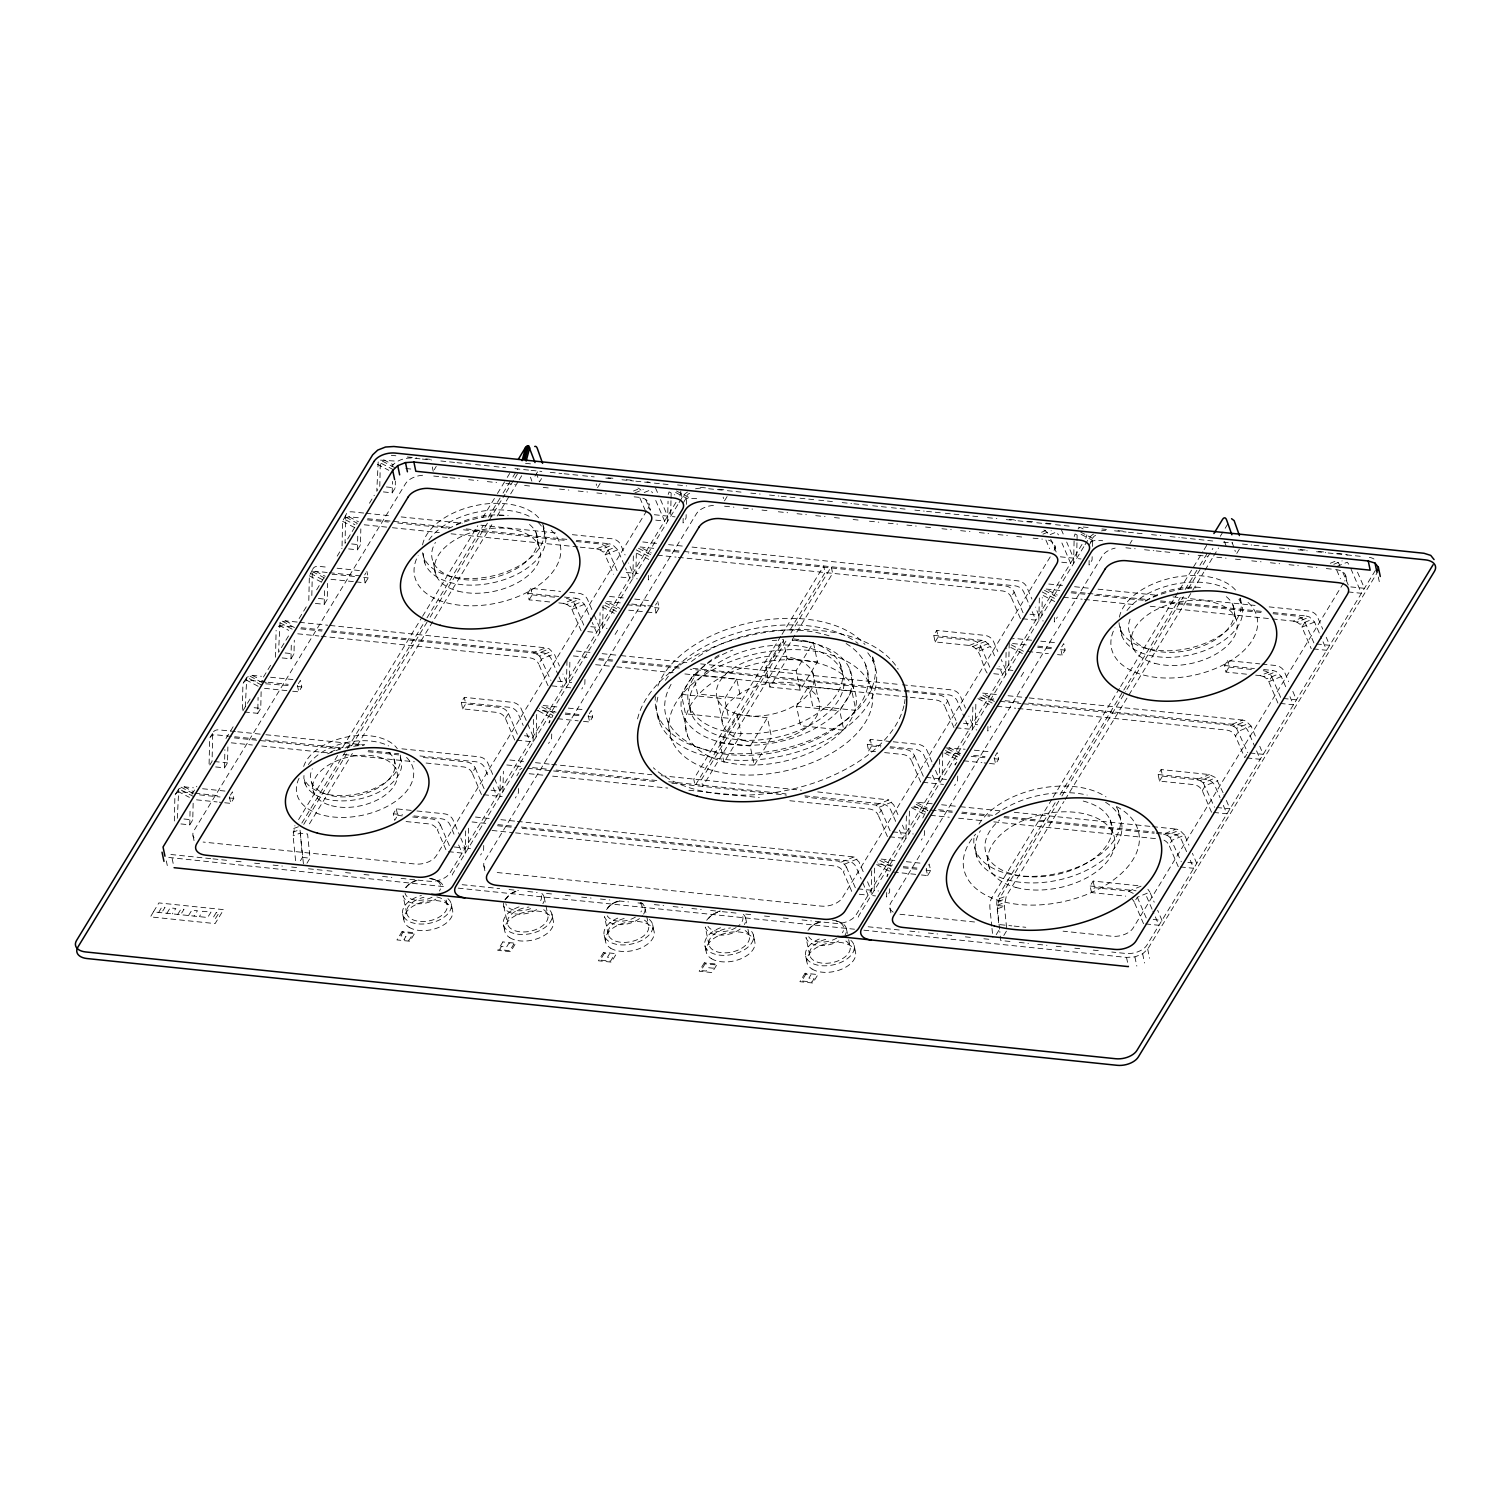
<?xml version="1.0" encoding="UTF-8"?>
<svg xmlns="http://www.w3.org/2000/svg" width="1511" height="1511" viewBox="0 0 1511 1511"><rect width="100%" height="100%" fill="white"/><g stroke="black" fill="none" stroke-linecap="round" stroke-linejoin="round"><path stroke-width="0.75" stroke-dasharray="5 3.75" d="M174.351 821.002L174.898 796.316A8.273 5.893 31.4 0 1 181.226 791.802L192.69 792.992M177.316 818.282L178.77 788.799L184.248 786.853L193.408 787.798M180.923 823.929L189.744 824.855L190.103 808.895M189.744 824.855L192.766 819.887L193.181 801.661M212.673 734.384L212.069 761.298L209.047 766.247L209.651 739.332A8.273 5.893 31.4 0 1 215.96 734.818L232.373 736.518M215.676 766.946L224.497 767.852L224.893 749.626M224.497 767.852L227.519 762.904L227.878 746.944M242.346 709.509L242.893 684.823A8.273 5.893 31.4 0 1 249.202 680.309L288.204 684.351M245.311 706.789L246.765 677.287L252.224 675.341L261.403 676.305M244.499 711.983L257.739 713.343L258.098 697.402M257.739 713.343L260.761 708.395L261.157 690.168M275.531 657.228L276.116 630.314M297.195 622.06L285.466 620.832L280.007 622.778L278.553 652.28L289.432 634.431M282.16 657.927L290.981 658.834L291.34 642.893M290.981 658.834L294.003 653.885L294.305 640.211M308.811 600.471L309.358 575.804L313.23 568.268M311.833 595.523L312.38 570.837A8.273 5.893 31.4 0 1 318.708 566.323L327.887 567.286M315.383 603.418L324.223 604.324L324.563 588.383M324.223 604.324L327.245 599.376L327.585 583.416M342.053 545.962L342.6 521.295L346.472 513.759M348.625 548.909L357.465 549.815L357.805 533.855M357.465 549.815L360.487 544.867L360.827 528.907M393.521 469.751L378.203 461.724L376.768 491.226L379.79 486.278L380.319 461.592M383.378 491.906L392.199 492.832L392.463 481.423M392.199 492.832L395.221 487.864L395.372 481.027M465.161 853.394L465.709 828.708M468.618 828.236L468.183 848.445L472.584 848.899M483.728 845.48L483.633 850.032L480.611 854.999M500.349 776.201L499.914 796.41L504.315 796.864M502.936 791.443L503.371 771.252M518.481 788.496L518.367 793.048L515.345 797.997M533.137 741.901L533.742 714.967M536.159 736.934L536.669 714.495M551.723 733.987L551.609 738.539L548.587 743.488M566.984 660.458L566.379 687.373L570.799 687.845M569.855 662.234L569.401 682.424L573.821 682.878M584.965 679.478L584.851 684.03L581.829 688.978M599.621 632.863L600.075 612.673M603.135 605.477L602.643 627.915L607.063 628.368M633.355 555.916L632.863 578.354L637.283 578.826M636.339 553.215L635.885 573.406L640.305 573.859M648.408 575.408L648.313 579.96L651.335 575.011M667.616 521.371L668.051 501.18M670.978 500.708L670.638 516.422L675.058 516.875M671.035 498.46L671.186 491.736M683.161 518.424L683.066 522.976L686.088 518.027L686.183 513.457M686.391 504.353L686.542 497.516A8.273 5.893 31.4 0 1 689.658 493.323M871.677 870.789L871.148 895.475L875.549 895.929M874.661 868.088L874.17 890.508L878.571 890.98M886.693 892.51L886.598 897.081L889.62 892.113L889.715 887.561M905.882 838.492L906.43 813.806M909.414 811.086L908.904 833.524L913.324 833.978M924.468 830.578L924.354 835.13L921.332 840.078M939.672 759.296L939.124 783.982L943.544 784.436M942.751 752.1L942.146 779.015L946.566 779.468M957.71 776.068L957.596 780.62L954.574 785.569M972.857 707.016L972.366 729.454L976.786 729.926M975.842 704.315L975.388 724.506L979.808 724.959M987.911 726.508L987.816 731.06L990.838 726.111M1005.608 674.945L1006.194 648.03M1009.216 643.063L1008.63 669.996L1013.05 670.45M1039.341 597.997L1038.85 620.435L1043.27 620.908M1041.872 615.487L1042.269 597.544M1054.395 617.489L1054.3 622.041L1057.322 617.092M1073.603 563.452L1074.094 541.014M1076.965 542.789L1076.625 558.503L1081.026 558.957M1077.022 540.541L1077.173 533.817M1089.148 560.505L1089.053 565.057L1092.075 560.09L1092.17 555.538M1092.377 546.434L1092.529 539.597A8.273 5.893 31.4 0 1 1095.645 535.404M295.608 860.703L293.077 835.753L294.928 825.61M999.564 929.171L997.487 908.772L999.338 898.629L1060.703 797.997M1003.795 935.46L1006.874 930.398L1004.418 906.222L1006.269 896.08L1063.933 801.51M549.91 720.407A8.273 5.893 31.4 0 0 549.041 722.995L552.913 715.458L539.521 708.451M668.202 494.456L669.071 491.887L674.794 494.89M887.901 874A8.273 5.893 31.4 0 0 887.033 876.569L890.923 869.033L877.532 862.025M922.805 817.923L925.676 812.049L927.924 810.444L914.533 803.418M1074.189 536.518L1075.039 533.95L1078.873 535.971M153.404 911.889L150.477 916.894L215.11 923.599L223.628 909.641L158.882 902.917L153.404 911.889L207.593 917.498L211.011 912.115L202.663 911.265L199.358 916.648M158.674 912.436L161.828 907.034L165.039 907.355L161.62 912.738M175.748 793.747L178.77 788.799L194.069 796.807M210.501 736.764L212.522 733.458M243.743 682.254L246.765 677.287L262.064 685.314M191.973 794.276L196.846 786.268M225.97 738.501L234.432 724.638M242.893 710.756L251.355 696.873M263.443 677.06L271.904 663.178M299.102 618.585L307.564 604.702M316.63 589.838L325.092 575.955M337.18 556.142L342.015 548.21M369.439 503.239L374.312 495.23M230.409 795.145L232.411 791.84L233.789 798.412L230.767 803.38L219.359 802.19M298.385 683.652L300.406 680.347L301.784 686.919L298.762 691.868L289.621 690.924M356.105 581.905L365.228 582.849L363.868 576.277L365.87 572.971M365.228 582.849L368.25 577.901L366.89 571.328M434.243 469.694L436.245 466.389M166.89 913.286L170.176 907.884L175.824 908.47L172.405 913.853M177.712 914.401L180.999 909.018L184.021 909.32L180.602 914.703M188.535 915.534L191.84 910.132L197.469 910.717L194.05 916.1M298.611 819.585L337.878 755.16M342.789 747.114L421.342 618.301M422.57 616.28L477.797 525.715M482.708 517.65L496.212 495.514M497.44 493.511L506.034 479.421M507.262 477.4L509.717 473.377M301.86 823.079L425.781 619.85M427.009 617.829L483.444 525.28M488.355 517.234L501.86 495.098M503.087 493.077L511.662 479.006M512.89 476.985L517.801 468.939M303.73 824.383L346.68 753.932M351.591 745.886L428.916 619.076M430.144 617.074L505.014 494.286M506.242 492.284L513.608 480.196M514.835 478.194L518.519 472.15M309.434 823.854L352.384 753.441M357.295 745.376L433.355 620.624M434.582 618.622L492.246 524.053M497.157 516.006L509.434 495.872M510.661 493.87L518.009 481.801M519.236 479.78L521.692 475.757M300.406 860.76L302.464 857.398L300.009 829.577L293.077 832.108M534.951 476.116L538.029 471.054M306.96 863.234L310.038 858.172L307.583 833.996L300.009 833.222L293.077 835.753M541.505 478.59L539.446 481.952L536.632 474.02M396.316 808.838L397.695 815.411L394.673 820.36L393.294 813.787L396.316 808.838L414.675 810.727M514.665 739.974L505.43 718.462A8.273 5.893 31.4 0 0 496.911 712.418L462.668 708.867L461.289 702.294L464.311 697.326L512.493 702.332A8.273 5.893 31.4 0 1 521.012 708.376L533.137 736.631L524.317 735.706M549.683 601.964L529.133 599.848L527.773 593.275L530.795 588.308L560.619 591.405M462.668 708.867L465.69 703.899L464.311 697.326M529.133 599.848L532.155 594.881L530.795 588.308M600.15 483.388L597.128 488.336L596.222 483.954M458.664 845.008L462.12 853.073L446.67 851.467L437.453 829.973L440.475 825.006A8.273 5.893 31.4 0 0 431.938 818.962L411.389 816.828M481.423 794.484L472.188 772.971L475.209 768.022A8.273 5.893 31.4 0 0 466.691 761.96L419.737 757.105M505.43 718.462L508.451 713.513A8.273 5.893 31.4 0 0 499.933 707.45L465.69 703.899M559.032 676.985L563.357 687.071L547.907 685.465L538.671 663.952L541.693 659.004L554.254 653.866L559.448 665.973M566.398 598.432A8.273 5.893 31.4 0 1 574.935 604.494L571.913 609.443L581.149 630.956M576.163 541.486L599.64 543.922A8.273 5.893 31.4 0 1 608.178 549.985L605.155 554.934L613.466 574.293M646.689 510.794L436.377 855.679A16.545 9.652 -11.8 0 1 415.185 864.028L203.116 842.043M676.021 502.294L450.032 872.905A16.545 9.652 -11.8 0 1 428.841 881.234L417.282 880.044M677.835 504.617L453.073 873.207A16.545 9.652 -11.8 0 0 452.072 878.382M679.062 502.615L682.726 496.59A16.545 9.652 -11.8 0 1 687.769 491.849M516.819 775.842L518.821 772.537M683.52 502.464L686.542 497.516M615.071 634.469L618.093 629.52M589.252 713.796L591.254 710.491L592.633 717.064L589.611 722.012L580.488 721.068M646.954 612.049L656.095 612.994L654.716 606.421L656.737 603.116M656.095 612.994L659.117 608.045L657.738 601.472M727.093 496.552L724.09 501.501L723.165 497.119M736.745 679.006L724.657 698.819L728.718 718.273L685.465 713.796L681.404 694.342L693.492 674.529L736.745 679.006L740.806 698.46L697.553 693.965L693.492 674.529M780.79 636.339L693.757 779.072L695.117 785.644L783.378 640.91M782.018 634.337L823.684 565.983L825.063 572.556L788.289 632.863M737.141 714.571L741.202 734.025L723.958 762.318L719.897 742.864L737.141 714.571L767.437 717.725L771.498 737.16L754.253 765.454L750.193 746.018L767.437 717.725M769.873 687.014L765.813 667.56L783.076 639.266L787.137 658.72L769.873 687.014L800.169 690.149L817.432 661.856L813.371 642.402L792.387 640.23M785.909 641.155L701.331 779.846L702.691 786.438L832.637 573.349L831.258 566.776L790.82 633.109M800.169 690.149L796.108 670.695L813.371 642.402M851.845 690.943L839.757 710.756L843.818 730.21L800.584 725.714L796.505 706.279L808.593 686.447L851.845 690.943L855.906 710.378L812.672 705.901L808.593 686.447M875.492 751.647L868.655 750.948L867.276 744.375L870.298 739.408L890.942 741.561M987.136 673.037C981.13 664.519 981.829 647.86 969.363 645.461L935.12 641.929L933.76 635.338L936.782 630.389L984.945 635.394A8.273 5.893 31.4 0 1 993.482 641.438L997.808 651.524M868.655 750.948L871.677 745.981L870.298 739.408M935.12 641.929L938.142 636.962L936.782 630.389M851.732 891.414L843.44 872.036L846.443 867.087L844.46 864.216L837.925 861.043L518.575 827.934M887.41 836.565L878.174 815.052L881.196 810.104L876.153 805.08L805.155 797.053M920.652 782.056L911.416 760.543L914.438 755.594A8.273 5.893 31.4 0 0 905.92 749.532L889.922 747.888M953.894 727.546L944.658 706.034L947.68 701.085A8.273 5.893 31.4 0 0 939.143 695.022L690.244 669.222M938.142 636.962L972.385 640.513A8.273 5.893 31.4 0 1 980.922 646.576L977.9 651.524L990.46 646.387L995.655 658.494M1020.378 618.528L1011.142 597.015L1014.164 592.066A8.273 5.893 31.4 0 0 1005.627 586.004L688.638 553.139M1050.221 556.879L842.364 897.761A16.545 9.652 -11.8 0 1 821.172 906.109L493.965 872.187M954.895 725.903L956.916 722.598M1082.008 544.376L856.019 914.986A16.545 9.652 -11.8 0 1 834.827 923.315L813.73 921.143M1083.821 546.699L859.06 915.288A16.545 9.652 -11.8 0 0 858.059 920.463M1085.049 544.697L1088.713 538.671A16.545 9.652 -11.8 0 1 1093.756 533.931M1089.507 544.546L1092.529 539.597M1021.058 676.55L1024.08 671.602M995.239 755.878L997.241 752.572L998.62 759.145L995.598 764.094L984.19 762.923M1061.704 646.859L1063.725 643.554L1065.104 650.127L1062.082 655.075L1057.511 654.603M927.603 875.606L930.625 870.638L929.246 864.065L926.224 869.033L927.603 875.606L918.48 874.661M1130.058 543.582L1132.079 540.277M1051.902 799.225L991.764 897.836A8.273 3.23 -84.1 0 0 989.913 907.979L991.745 926.13M1053.129 797.204L1119.405 688.506M1120.633 686.504L1202.869 551.647M1204.097 549.626L1207.78 543.582M1055.131 802.738L998.695 895.305A8.273 3.23 -84.1 0 0 996.844 905.448L998.62 923.032M1060.042 794.692L1180.299 597.506M1185.191 589.46L1198.695 567.324M1199.923 565.303L1208.517 551.232M1061.931 795.976L1125.752 691.301M1126.979 689.299L1183.453 596.713M1188.364 588.667L1201.849 566.512M1203.077 564.51L1212.899 548.399M1220.265 536.329L1223.948 530.285M1225.175 528.283L1228.859 522.239M1065.161 799.508L1127.735 696.892M1128.963 694.871L1203.814 572.14M1205.041 570.119L1212.408 558.05M1213.635 556.029L1218.546 547.983M996.221 934.667L999.3 929.624M1239.379 549.135L1236.281 554.178L1234.884 550.212M1091.509 892.585L1090.13 886.013L1093.152 881.064L1141.334 886.05L1128.774 891.188L1094.531 887.637L1091.509 892.585L1125.752 896.136M1211.501 812.2L1202.284 790.687A8.273 5.893 31.4 0 0 1193.747 784.643L1159.504 781.093L1158.125 774.52L1161.147 769.552L1209.329 774.557L1215.864 777.749L1223.06 792.708M1246.518 674.189L1225.988 672.074L1224.609 665.501L1227.631 660.534L1259.74 663.877M1159.504 781.093L1162.526 776.125L1161.147 769.552M1225.988 672.074L1229.01 667.106L1227.631 660.534M1143.525 923.712L1134.289 902.199L1137.311 897.232L1149.871 892.113L1154.196 902.199M1178.259 866.71L1169.042 845.197L1172.064 840.248L1184.624 835.111L1188.949 845.197M1202.284 790.687L1205.306 785.739L1217.866 780.601M1246.764 754.386L1244.743 757.691L1235.507 736.178L1238.529 731.23L1251.089 726.092L1256.283 738.199M1263.253 670.657A8.273 5.893 31.4 0 1 1271.771 676.72L1268.749 681.669L1277.985 703.182M1273.017 613.712L1296.476 616.148A8.273 5.893 31.4 0 1 1305.013 622.211L1301.991 627.159L1311.227 648.672M1343.525 583.019L1133.212 927.905A16.545 9.652 -11.8 0 1 1112.02 936.253L1063.083 931.173M1375.331 570.497L1146.887 945.13A16.545 9.652 -11.8 0 1 1125.695 953.46L1111.794 952.024M863.876 930.19L1126.507 957.407L1134.893 956.879L1142.656 953.819L1147.699 949.078L1377.352 572.461M505.033 899.744L506.884 898.006A18.189 10.615 -11.8 0 1 516.479 890.791M410.614 883.368L411.71 882.33M511.341 893.813L512.456 892.774M612.087 904.239L613.183 903.219M712.833 914.684L713.929 913.664M813.56 925.129L814.675 924.109M358.296 517.744L348.928 516.781L343.45 518.726L354.934 524.733M327.15 572.48L315.686 571.29L310.208 573.236L325.526 581.244M1090.356 541.977L1095.815 540.031L1102.671 540.749M633.468 491.037L637.661 489.318M634.866 492.907L643.233 489.488M644.196 492.51L650.485 489.961L652.469 492.813M580.186 547.171L596.618 548.871L609.179 543.752L612.673 544.772L617.716 549.796L624.647 565.945M596.618 548.871L600.113 549.91L612.673 544.772M600.113 549.91L603.172 552.063L615.732 546.944M617.716 549.796L605.155 554.934L603.172 552.063M558.824 602.908L563.376 603.38L575.937 598.262L579.431 599.281L584.474 604.306L591.405 620.454M563.376 603.38L566.871 604.419L579.431 599.281M566.871 604.419L569.93 606.572L582.49 601.454M584.474 604.306L571.913 609.443L569.93 606.572M331.287 632.014L533.175 652.941L545.735 647.822L549.211 648.842L554.254 653.866M533.175 652.941L536.651 653.961L549.211 648.842M536.651 653.961L539.71 656.133L552.27 651.014M1041.551 532.269L1045.725 530.55M1042.949 534.139L1051.316 530.72M1050.183 534.592L1056.453 532.023L1058.456 534.894M969.363 645.461L981.923 640.343L985.418 641.363L990.46 646.387M972.857 646.5L985.418 641.363M975.917 648.653L988.477 643.535M1330.303 563.263L1336.593 560.694M1333.797 564.283L1342.165 560.864M1336.857 566.455L1347.321 562.186L1349.304 565.038M1272.338 618.924L1293.454 621.115L1306.014 615.978L1309.508 616.998L1314.551 622.041L1319.745 634.129M1293.454 621.115L1296.948 622.135L1309.508 616.998M1296.948 622.135L1300.008 624.289L1312.568 619.17M1314.551 622.041L1301.991 627.159L1300.008 624.289M876.153 805.08L888.714 799.942L893.756 804.966L898.101 815.052M879.213 807.233L891.773 802.114M1255.66 675.153L1260.231 675.625L1272.791 670.487L1276.266 671.507L1281.309 676.55L1286.503 688.638M1260.231 675.625L1263.706 676.645L1276.266 671.507M1263.706 676.645L1266.766 678.817L1279.326 673.679M1281.309 676.55L1268.749 681.669L1266.766 678.817M841.419 862.063L853.979 856.926L859.022 861.969L863.348 872.055M844.46 864.216L857.02 859.098M1023.438 703.767L1230.011 725.167L1242.571 720.048L1246.046 721.068L1251.089 726.092M1230.011 725.167L1233.486 726.205L1246.046 721.068M1233.486 726.205L1236.546 728.359L1249.106 723.24M1162.526 776.125L1196.769 779.676L1209.329 774.557M1196.769 779.676L1200.263 780.715L1212.823 775.577M1200.263 780.715L1203.304 782.868L1215.864 777.749M1156.482 833.468L1163.527 834.185L1176.087 829.067L1179.581 830.087L1184.624 835.111M1163.527 834.185L1167.021 835.224L1179.581 830.087M1167.021 835.224L1170.062 837.377L1182.622 832.259M293.738 828.481L300.67 825.931M999.338 898.629L1006.269 896.08M998.148 901.5L1005.079 898.951M997.487 905.127L1004.418 902.577M997.487 908.772L1004.418 906.222L996.844 905.448M380.47 460.118L397.45 461.214M696.684 498.668L686.636 498.271L673.245 491.264M288.091 685.503L264.331 683.69L249.032 675.681M945.867 747.907L965.132 749.248M525.545 463.329L531.23 463.915M391.292 455.302L395.882 455.774M407.347 456.964L416.526 457.927M425.705 458.872L430.295 459.344M607.951 477.759L614.845 478.477M626.31 479.667L633.185 480.385M677.551 484.974L686.731 485.919M700.5 487.354L707.375 488.072M718.839 489.262L725.733 489.98M1009.348 519.368L1016.242 520.086M1027.707 521.276L1034.582 521.975M1046.065 523.165L1052.94 523.883M1088.128 527.528L1083.538 527.056A8.273 5.893 31.4 0 0 1078.061 529.001M1101.897 528.963L1106.486 529.436M1117.951 530.625L1124.826 531.343M1300.216 549.513L1307.091 550.231M1318.555 551.421L1325.449 552.138M1336.914 553.328L1343.789 554.027A8.273 5.893 31.4 0 1 1347.283 555.066M420.001 458.834L413.07 458.097A16.545 9.652 -11.8 0 0 391.878 466.446M422.325 459.061L431.579 460.024M440.834 460.987L454.717 462.423M457.04 462.668L473.226 464.349M475.549 464.576L491.755 466.257M494.059 466.502L505.637 467.711M514.892 468.656L528.774 470.11M531.098 470.337L541.826 471.451M550.25 472.32L561.809 473.529M564.132 473.774L580.318 475.436M582.642 475.682L594.22 476.89M605.779 478.08L612.729 478.798M621.984 479.761L633.562 480.97M635.867 481.197L652.072 482.878M654.395 483.123L668.278 484.559M708.602 488.733L725.016 490.433M727.358 490.678L741.41 492.133M750.797 493.115L760.165 494.078M769.533 495.06L778.92 496.024M781.263 496.269L797.657 497.969M800.018 498.214L816.412 499.914M818.754 500.16L832.825 501.614M842.194 502.596L851.581 503.56M853.923 503.805L870.317 505.505M872.659 505.751L889.072 507.45M891.414 507.696L905.486 509.15M914.854 510.114L924.222 511.096M926.564 511.341L942.977 513.041M945.319 513.268L961.733 514.968M964.075 515.213L978.127 516.686M987.514 517.65L996.882 518.613M1006.269 519.595L1015.638 520.558M1017.98 520.804L1034.393 522.504M1036.735 522.749L1053.129 524.449M1055.471 524.695L1069.542 526.149M1114.532 530.814L1126.092 532.023M1128.415 532.25L1142.297 533.685M1151.552 534.648L1160.826 535.612M1170.081 536.575L1179.335 537.538M1181.64 537.765L1214.051 541.127M1223.306 542.09L1232.56 543.053M1242.458 544.073L1251.712 545.037M1254.017 545.282L1270.222 546.944M1279.477 547.907L1288.732 548.871M1298.006 549.834L1307.261 550.797M1316.515 551.742L1325.77 552.705M1328.075 552.95L1344.28 554.631M1346.603 554.877L1362.809 556.539M405.836 468.504L412.673 469.222M433.714 476.059L447.69 477.495M450.032 477.74L459.344 478.704M468.674 479.686L477.986 480.649M487.316 481.612L496.628 482.576M505.958 483.539L515.289 484.502M524.6 485.465L531.589 486.202M543.242 487.411L550.231 488.129M559.561 489.092L568.891 490.055M578.203 491.037L587.533 492M596.845 492.964L606.175 493.927M615.487 494.89L622.494 495.627M634.148 496.836L638.794 497.308A16.545 9.652 -11.8 0 1 647.898 508.791M724.581 506.204L733.93 507.167M743.28 508.149L752.629 509.113M761.978 510.076L768.986 510.812M778.335 511.776L787.684 512.739M797.034 513.721L806.383 514.684M815.732 515.648L825.082 516.611M834.431 517.593L841.438 518.311M853.129 519.52L860.137 520.256M869.486 521.219L878.835 522.183M888.185 523.165L897.534 524.128M906.883 525.091L916.233 526.074M925.582 527.037L932.589 527.755M941.939 528.737L951.288 529.7M960.637 530.663L969.986 531.645M979.336 532.609L988.685 533.572M998.034 534.554L1007.384 535.517M1016.733 536.481L1023.759 537.217M1033.09 538.18L1042.439 539.144M1125.884 547.794L1135.214 548.757M1144.526 549.74L1153.856 550.703M1156.179 550.929L1170.175 552.384M1179.487 553.347L1188.817 554.329M1198.129 555.293L1207.459 556.256M1216.789 557.219L1226.101 558.182M1235.431 559.146L1242.42 559.882M1251.731 560.845L1261.062 561.809M1270.392 562.772L1279.704 563.735M1289.034 564.698L1298.346 565.681M1307.676 566.644L1316.988 567.607M1326.318 568.57L1333.306 569.288M386.4 486.958L395.221 487.864M654.357 514.722L667.598 516.101L658.947 495.929M1060.344 556.803L1073.584 558.182L1066.672 542.052M655.755 520.143L664.576 521.049L655.056 498.876M1061.742 562.224L1070.562 563.131L1061.912 542.959M1348.19 591.915L1361.43 593.294L1350.173 567.059M363.679 513.041L351.95 511.813A8.273 5.893 31.4 0 0 345.622 516.328L345.037 543.261L357.238 523.24L345.717 517.102M366.021 513.268L391.802 515.95M401.189 516.913L462.139 523.24M480.914 525.186L558.277 533.213M572.348 534.667L612.201 538.785A8.273 5.893 31.4 0 1 620.738 544.848L625.063 554.934M642.798 541.958L656.888 543.431M668.617 544.64L682.689 546.094M692.076 547.076L1018.187 580.866A8.273 5.893 31.4 0 1 1026.725 586.929L1031.919 599.036M1048.785 584.039L1062.856 585.512M1074.585 586.721L1088.638 588.176M1098.025 589.158L1156.652 595.221M1173.046 596.921L1255.112 605.439M1269.183 606.893L1309.036 611.03A8.273 5.893 31.4 0 1 1317.573 617.074L1322.767 629.18M367.683 518.726L449.749 527.226M466.162 528.926L566.984 539.37M576.352 540.352L609.179 543.752M653.753 548.361L639.776 546.925L651.26 552.932M665.388 549.57L681.688 551.269M684.011 551.496L1015.165 585.834A8.273 5.893 31.4 0 1 1023.702 591.878L1030.634 608.026M1059.834 590.461L1045.763 589.007L1057.247 595.013M1071.563 591.67L1085.635 593.124M1087.977 593.37L1148.927 599.697M1160.656 600.906L1263.819 611.596M1273.206 612.578L1306.014 615.978M367.249 519.841L388.384 522.032M397.771 522.995L449.409 528.359M463.499 529.813L566.776 540.522M665.161 550.722L679.251 552.176M1071.129 592.803L1085.219 594.257M1094.606 595.221L1146.245 600.585M1160.335 602.039L1263.63 612.748M364.227 524.789L390.046 527.471M392.407 527.717L439.342 532.571M451.09 533.799L577.844 546.925M657.417 555.179L676.04 557.106M678.363 557.351L1002.605 590.952A8.273 5.893 31.4 0 1 1011.142 597.015M1063.423 597.261L1082.197 599.206M1084.539 599.451L1136.196 604.797M1150.268 606.27L1269.995 618.679M351.647 543.941L360.487 544.867M626.234 572.405L632.863 573.085L628.519 562.999M1030.011 614.259L1038.85 615.166L1035.375 607.101M1316.459 643.95L1329.699 645.31L1326.224 637.245M621.002 577.126L629.841 578.052L625.497 567.966M1022.569 618.755L1035.828 620.133L1031.484 610.047M1313.437 648.899L1326.677 650.278L1320.614 636.15M337.066 568.23L359.996 570.61M569.798 592.35L578.959 593.313A8.273 5.893 31.4 0 1 587.496 599.357L592.69 611.464M609.556 596.467L625.63 598.148M634.79 599.093L650.863 600.755M1031.597 640.23L1015.543 638.549A8.273 5.893 31.4 0 0 1012.351 638.889M1040.777 641.174L1056.85 642.836M1262.044 664.103L1275.813 665.539A8.273 5.893 31.4 0 1 1284.331 671.583L1288.656 681.669M329.455 572.707L363.868 576.277M527.773 593.275L562.186 596.826M564.472 597.072L575.937 598.262M620.303 602.851L606.534 601.435L619.944 608.442M631.768 604.041L645.537 605.477M647.841 605.703L654.716 606.421M933.76 635.338L981.923 640.343M1012.521 643.516L1028.594 645.178M1037.755 646.122L1053.828 647.785M1224.609 665.501L1254.432 668.58M1263.612 669.543L1272.791 670.487M354.556 576.484L334.007 574.35A8.273 5.893 31.4 0 0 330.815 574.671M363.698 577.429L368.25 577.901M532.155 594.881L554.99 597.242M627.159 604.74L645.424 606.629M654.546 607.573L659.117 608.045M1037.698 647.294L1051.392 648.71M1060.533 649.654L1065.104 650.127M1229.01 667.106L1251.826 669.486M330.985 579.299L353.82 581.659M628.689 610.161L644.668 611.823M1027.839 651.524L1048.37 653.659M318.405 598.45L327.245 599.376M590.782 626.687L599.621 627.594L593.559 613.485M996.769 668.769L1005.608 669.675L1001.264 659.589M1283.217 698.46L1296.457 699.839L1292.132 689.734M587.76 631.636L596.599 632.561L592.274 622.475M993.747 673.717L1002.586 674.643L999.111 666.578M1280.195 703.408L1293.435 704.787L1289.978 696.722M787.137 658.72L817.432 661.856M765.813 667.56L796.108 670.695M299.537 622.305L327.679 625.214M330.021 625.46L545.735 647.822M576.333 650.995L590.404 652.45M602.134 653.659L618.547 655.358M620.908 655.604L688.94 662.668M700.67 663.877L900.103 684.54M902.445 684.785L951.703 689.904A8.273 5.893 31.4 0 1 960.24 695.948L965.435 708.055M996.372 694.531L982.301 693.058L993.785 699.083M1008.101 695.74L1026.857 697.685M1029.199 697.931L1242.571 720.048M291.831 626.763L282.444 625.8A8.273 5.893 31.4 0 0 276.985 627.745M301.199 627.745L322.315 629.917M331.683 630.899L542.713 652.771A8.273 5.893 31.4 0 1 551.232 658.834L558.163 674.964M573.311 655.944L587.382 657.398M599.111 658.626L613.183 660.08M622.57 661.044L678.873 666.88M692.963 668.353L901.765 689.979M904.107 690.225L948.681 694.852A8.273 5.893 31.4 0 1 957.218 700.896L964.15 717.045M979.279 698.025L993.35 699.48M1005.079 700.688L1019.151 702.162M1028.519 703.125L1239.549 724.997A8.273 5.893 31.4 0 1 1248.067 731.06L1254.999 747.19M300.783 628.859L321.9 631.05M598.677 659.74L612.767 661.195M622.154 662.177L680.857 668.259M999.961 701.331L1021.096 703.522M297.761 633.808L318.878 635.999M321.22 636.244L530.153 657.908A8.273 5.893 31.4 0 1 538.671 663.952M595.655 664.689L614.429 666.634M616.79 666.88L673.15 672.716M684.88 673.944L907.96 697.062M910.302 697.308L936.121 699.99A8.273 5.893 31.4 0 1 944.658 706.034M996.939 706.279L1015.713 708.225M1018.074 708.47L1226.989 730.134A8.273 5.893 31.4 0 1 1235.507 736.178M285.163 652.96L294.003 653.885M557.54 681.197L566.379 682.122L562.923 674.038M963.527 723.278L972.366 724.185L968.891 716.12M1249.975 752.969L1263.215 754.348L1259.758 746.264M681.404 694.342L724.657 698.819M796.505 706.279L839.757 710.756M956.104 727.773L969.344 729.152L965.019 719.066M1246.953 757.918L1260.193 759.296L1255.868 749.21M270.582 677.249L293.531 679.629M556.841 706.921L543.091 705.505L554.556 711.511M568.325 708.111L584.379 709.773M893.228 741.788L918.48 744.413A8.273 5.893 31.4 0 1 926.999 750.457L932.193 762.564M974.312 750.193L990.366 751.855M461.289 702.294L509.471 707.28A8.273 5.893 31.4 0 1 517.99 713.343L523.184 725.431M556.124 712.115L540.069 710.453A8.273 5.893 31.4 0 0 536.858 710.774M565.303 713.06L579.053 714.495M867.276 744.375L881.045 745.792M890.225 746.755L915.458 749.362A8.273 5.893 31.4 0 1 923.976 755.424L929.171 767.512M946.056 752.535L962.11 754.197M973.575 755.387L985.04 756.577M1158.125 774.52L1206.307 779.506A8.273 5.893 31.4 0 1 1214.844 785.569L1220.038 797.676M297.214 686.447L301.784 686.919M565.246 714.231L578.94 715.647M588.062 716.592L592.633 717.064M871.677 745.981L880.8 746.925M971.233 756.312L984.926 757.729M994.049 758.673L998.62 759.145M264.519 688.317L287.336 690.697M557.653 718.707L578.203 720.841M884.634 752.591L902.898 754.499A8.273 5.893 31.4 0 1 911.416 760.543M963.64 760.788L981.904 762.677M719.897 742.864L750.193 746.018M254.131 707.696L260.761 708.395M925.884 777.334L939.124 778.713L933.061 764.585M1216.733 807.478L1229.973 808.857L1223.91 794.729M516.875 740.201L530.115 741.58L526.659 733.515M922.862 782.282L936.102 783.661L930.039 769.533M1213.711 812.427L1226.951 813.806L1220.888 799.678M235.395 731.57L218.982 729.87A8.273 5.893 31.4 0 0 213.523 731.815M237.756 731.796L263.537 734.478M265.879 734.724L364.359 744.923M401.869 748.814L479.251 756.841A8.273 5.893 31.4 0 1 487.77 762.885L492.964 774.992M509.849 760.014L526.149 761.695M535.461 762.658L549.418 764.113M551.742 764.358L651.845 774.727M661.157 775.691L801.434 790.234M817.715 791.915L888.714 799.942M932.249 803.795L915.836 802.095L927.301 808.102M941.617 804.759L958.031 806.458M960.373 806.704L1000.244 810.84M1014.297 812.295L1150.287 826.385M1152.647 826.63L1176.087 829.067M234.734 736.764L255.831 738.955M265.199 739.918L342.581 747.945M368.363 750.608L398.847 753.781M419.945 755.953L476.229 761.79A8.273 5.893 31.4 0 1 484.748 767.852L489.092 777.938M506.827 764.963L520.898 766.417M532.627 767.645L546.699 769.099M556.086 770.062L656.983 780.526M668.712 781.735L786.022 793.898M804.777 795.844L882.216 803.871A8.273 5.893 31.4 0 1 890.735 809.934L895.929 822.022M912.814 807.044L926.885 808.498M938.595 809.726L952.667 811.18M962.054 812.144L992.519 815.298M1004.248 816.526L1154.31 832.07M1156.652 832.315L1173.065 834.015A8.273 5.893 31.4 0 1 1181.602 840.078L1186.796 852.185M234.299 737.878L339.937 748.833M368.098 751.741L398.621 754.914M527.471 768.268L657.871 781.791M671.847 783.227L786.513 795.126M931.135 810.104L952.27 812.295M961.657 813.277L989.818 816.186M1003.908 817.64L1154.14 833.222M231.277 742.826L252.394 745.017M261.8 746L327.509 752.818M343.941 754.518L414.373 761.808M426.102 763.036L463.669 766.927A8.273 5.893 31.4 0 1 472.188 772.971M529.171 773.708L543.261 775.181M552.648 776.144L667.711 788.062M688.846 790.253L759.296 797.562M789.819 800.736L869.656 809.008A8.273 5.893 31.4 0 1 878.174 815.052M930.455 815.298L949.248 817.243M958.635 818.225L984.454 820.907M993.841 821.871L1155.802 838.662M214.279 761.525L227.519 762.904M491.075 790.215L499.895 791.141L493.833 777.013M892.642 831.843L905.882 833.222L902.426 825.138M1187.91 862.441L1196.731 863.367L1192.406 853.281M483.633 794.71L496.873 796.089L492.548 786.003M889.62 836.792L902.86 838.171L899.404 830.106M1180.469 866.936L1193.709 868.315L1190.252 860.25M202.587 788.742L225.536 791.122M416.96 810.973L444.498 813.825A8.273 5.893 31.4 0 1 453.036 819.887L459.948 836.017M489.167 818.452L475.096 816.998A8.273 5.893 31.4 0 0 471.885 817.319M500.896 819.68L514.987 821.134M517.329 821.38L853.979 856.926M894.852 860.496L881.083 859.079L892.567 865.085M906.317 861.686L920.086 863.121M194.976 793.237L220.209 795.844M393.294 813.787L402.474 814.731M413.938 815.921L441.476 818.773A8.273 5.893 31.4 0 1 450.014 824.836L455.208 836.943M472.074 821.946L486.145 823.419M497.875 824.628L511.965 826.083M521.333 827.065L847.463 860.854A8.273 5.893 31.4 0 1 856 866.917L861.194 879.024M878.061 864.028L891.83 865.463M903.295 866.653L919.349 868.315M1090.13 886.013L1136.026 890.772M199.546 794.862L220.096 796.996M229.219 797.94L233.789 798.412M397.695 815.411L402.266 815.883M497.44 825.743L516.233 827.688M903.238 867.805L916.931 869.222M926.054 870.166L930.625 870.638M196.524 799.829L217.074 801.944M406.081 821.55L428.916 823.911A8.273 5.893 31.4 0 1 437.453 829.973M492.076 830.464L513.211 832.655M515.553 832.882L834.903 865.992A8.273 5.893 31.4 0 1 843.44 872.036M893.36 872.055L916.195 874.416M183.945 818.981L192.766 819.887M454.112 846.972L465.142 848.124L460.817 838.038M857.889 888.827L871.129 890.206L866.804 880.12M1153.157 919.443L1161.978 920.35L1157.653 910.264M859.287 894.248L868.107 895.154L862.044 881.045M1145.716 923.939L1158.975 925.299L1152.912 911.19M899.952 914.268L976.862 922.239M1000.169 924.656L1011.822 925.865M1014.145 926.092L1025.799 927.301M302.464 857.398L310.038 858.172M210.671 858.626L171.31 854.546A16.545 9.652 -11.8 0 1 167.608 853.809M212.975 858.871L226.858 860.307M236.113 861.27L243.063 861.988M254.641 863.178L261.573 863.895M273.151 865.104L282.406 866.067M291.661 867.031L300.085 867.9M308.49 868.768L324.695 870.449M327.018 870.695L333.95 871.413M345.528 872.602L352.479 873.32M364.038 874.529L370.988 875.247M382.566 876.437L391.821 877.4M401.076 878.363L414.958 879.799M462.177 884.69L499.669 888.581M509.056 889.545L518.424 890.527M527.792 891.49L537.179 892.472M546.548 893.435L553.574 894.172M565.303 895.381L572.329 896.117M581.697 897.081L591.084 898.063M600.453 899.026L609.84 900.008M619.208 900.972L628.576 901.935M637.963 902.917L644.989 903.635M654.357 904.617L663.745 905.58M673.113 906.562L682.481 907.525M691.868 908.508L701.236 909.471M710.604 910.453L719.991 911.416M722.334 911.662L736.386 913.116M745.773 914.098L752.799 914.816M764.509 916.025L771.554 916.761M783.265 917.97L790.291 918.707M802.02 919.916L811.388 920.898M868.164 926.772L900.556 930.134M909.811 931.097L919.066 932.06M928.34 933.005L937.594 933.968M946.849 934.931L953.781 935.649M965.359 936.858L972.31 937.575M983.869 938.765L990.819 939.483M1009.971 941.466L1000.716 940.522L999.791 931.437M1019.226 942.43L1028.481 943.393M1037.736 944.356L1046.991 945.319M1056.246 946.264L1063.196 947M1074.774 948.19L1081.706 948.908M1093.284 950.117L1100.235 950.835M168.76 857.436L446.5 886.938M458.211 888.147L854.508 929.227M1128.774 891.188L1135.328 894.38M839.87 922.465L842.194 923.278M436.906 880.705L439.248 881.517M1080.516 532.004L1095.815 540.031M1081.139 534.346L1092.623 540.352M1044.479 590.329L1055.962 596.354M1042.212 591.953L1055.603 598.96M1043.27 595.523L1054.754 601.529M1011.237 644.838L1024.628 651.864M1010.878 647.463L1022.361 653.47M676.437 490.943L689.847 497.95M982.924 695.4L994.408 701.406M980.658 697.024L992.141 703.031M977.9 698.592L989.384 704.598M638.492 548.247L651.883 555.274M636.225 549.872L649.617 556.879M637.283 553.442L648.767 559.448M949.078 747.586L960.543 753.592M947.775 748.908L961.166 755.934M945.508 750.533L958.899 757.54M944.658 753.101L958.05 760.109L955.028 765.057A8.273 5.893 31.4 0 1 955.877 762.488M383.681 459.778L393.238 464.802M382.377 461.119L395.769 468.127M377.353 464.293L388.837 470.318M605.25 602.757L616.734 608.782M604.891 605.382L616.375 611.388M602.134 606.95L615.525 613.957M914.193 806.043L925.676 812.049M911.416 807.611L924.808 814.618M348.928 516.781L358.485 521.786M342.6 521.295L357.918 529.303M879.78 860.401L891.263 866.426M876.663 864.594L890.055 871.601M315.686 571.29L325.262 576.295M312.475 571.611L327.793 579.638M309.358 575.804L320.842 581.811M541.788 706.827L555.179 713.853M538.671 711.02L552.063 718.027M285.466 620.832L293.115 624.855M282.255 621.172L295.665 628.179M280.007 622.778L295.306 630.805M279.138 625.346L288.714 630.37M252.224 675.341L259.892 679.364M261.8 680.366L267.541 683.369M245.915 679.856L261.214 687.883M184.248 786.853L193.805 791.858M181.037 787.174L196.336 795.202M177.92 791.367L189.404 797.374M1236.546 728.359L1247.765 752.742M1203.304 782.868L1214.523 807.252M1170.062 837.377L1181.281 861.761M1147.888 889.242L1149.871 892.113M539.71 656.133L550.929 680.517M1357.52 572.197L1364.452 588.327L1349.002 586.721L1341.617 569.515M1336.744 570.176L1340.446 578.77M1305.013 622.211L1314.249 643.724M1271.771 676.72L1281.007 698.233M1061.477 529.945L1063.196 533.969M1050.749 539.37L1056.302 552.27L1054.886 545.698M1045.895 540.031L1049.578 548.625M1152.043 909.169L1146.849 897.062A8.273 5.893 31.4 0 0 1144.866 894.191M1014.164 592.066L1023.4 613.579M1137.311 897.232L1146.547 918.745M980.922 646.576L990.158 668.089M947.68 701.085L955.991 720.445M914.438 755.594L923.674 777.107M881.196 810.104L890.432 831.617M846.443 867.087L855.679 888.6M655.491 487.864L658.078 493.908M645.688 499.442L650.316 510.208L648.899 503.635M639.909 497.95L646.368 513.003M608.178 549.985L617.413 571.498M574.935 604.494L584.171 626.007M508.451 713.513L517.687 735.026M475.209 768.022L484.445 789.535M440.475 825.006L449.692 846.519M1232.069 542.279L1234.185 548.229M1224.496 541.505L1226.611 547.454M530.474 477.212L531.872 481.159M1378.315 577.051L1379.279 581.659M1345.734 575.861L1347.113 582.434M1239.889 598.262L1240.814 602.643M1232.9 604.929L1235.639 618.075M1130.152 634.544L1132.891 647.69M1120.879 630.238L1122.239 636.811M1147.699 949.078L1149.625 958.276M1118.329 810.708L1119.708 817.281M1142.656 953.819L1144.582 963.017M1110.226 820.001L1112.965 833.165M1134.893 956.879L1136.82 966.077M1126.507 957.407L1128.434 966.624M1061.156 650.693L1062.082 655.075M1093.152 881.064L1094.531 887.637M994.219 757.521L995.598 764.094M986.91 855.547L989.667 868.693M976.049 851.694L977.428 858.267M873.339 661.894L871.96 655.321A111.644 65.143 -11.8 0 1 775.332 750.495A111.644 65.143 -11.8 0 1 655.396 696.665M865.425 664.179L869.543 683.897M849.616 668.731L853.734 688.449M840.343 664.424L841.721 670.997M889.847 907.941L891.226 914.514M812.672 672.395L818.169 698.686M854.112 945.376L855.472 951.949M846.368 928.528L848.219 937.406M848.672 939.615L850.07 946.283M809.707 955.273L806.005 937.519A20.682 12.069 -11.8 0 0 838.813 940.919M805.684 956.161L807.063 962.734M681.14 493.304L682.065 497.686M717.838 699.725L723.316 726.035M753.366 934.931L754.745 941.504M745.622 918.084L747.473 926.961M747.945 929.189L749.324 935.838M690.168 707.696L691.547 714.269M683.633 716.554L687.751 736.273M667.824 721.106L671.942 740.824M708.98 944.828L705.278 927.074A20.682 12.069 -11.8 0 0 721.748 935.12A20.682 12.069 -11.8 0 0 743.261 926.111M658.55 716.818L659.929 723.391M704.938 945.716L706.317 952.308M652.62 924.505L653.999 931.078M644.876 907.639L648.597 925.393M588.232 715.44L589.611 722.012M543.053 526.036L543.96 530.418M536.065 532.703L538.804 545.849M608.234 934.384L604.532 916.629A20.682 12.069 -11.8 0 0 621.021 924.675A20.682 12.069 -11.8 0 0 642.515 915.685M604.211 935.29L605.571 941.863M551.893 914.061L553.253 920.633M544.149 897.213L547.851 914.948M432.316 466.975L433.223 471.356M433.317 562.319L436.056 575.464M503.786 906.184L507.507 923.939M503.465 924.845L504.844 931.418M424.024 558.012L425.403 564.585M483.86 865.86L485.239 872.451M451.147 903.616L452.526 910.189M446.179 900.084L447.105 904.503M393.918 758.956L396.128 769.477M406.761 913.494L403.059 895.759A20.682 12.069 -11.8 0 0 435.848 899.158M402.719 914.401L404.098 920.973M297.384 685.295L298.762 691.868M311.719 782.641L313.929 793.162M305.411 784.473L304.297 779.223A49.617 28.955 -11.8 0 0 363.773 792.368A49.617 28.955 -11.8 0 0 399.15 751.874M229.389 796.807L230.767 803.38M193.011 835.715L194.39 842.288M172.141 858.494L173.576 865.387M166.342 860.987L167.305 865.576M991.99 928.396L992.897 937.462M303.409 863.744L300.651 836.546A8.273 3.23 -84.1 0 1 301.312 829.275M1335.648 569.534A16.545 9.652 -11.8 0 1 1344.752 581.017M1101.519 530.871A16.545 9.652 -11.8 0 1 1105.769 530.267M893.19 912.153A16.545 9.652 -11.8 0 1 890.848 902.785L1102.369 555.897A16.545 9.652 -11.8 0 1 1115.175 548.096M1369.325 557.313A16.545 9.652 -11.8 0 1 1374.198 559.146M1163.999 840.173A8.273 5.893 31.4 0 1 1169.042 845.197M1132.306 899.328A8.273 5.893 31.4 0 1 1134.289 902.199M1248.029 602.398A74.436 43.422 -11.8 0 1 1190.989 675.833A74.436 43.422 -11.8 0 1 1114.967 627.802M1145.111 600.944A74.436 43.422 -11.8 0 1 1195.919 587.817M422.589 475.266A16.545 9.652 -11.8 0 0 405.534 483.671L193.994 830.559A16.545 9.652 -11.8 0 0 196.336 839.927M680.687 491.113A16.545 9.652 -11.8 0 1 679.686 496.288M1337.783 562.356A8.273 5.893 31.4 0 1 1339.766 565.208M1226.346 596.675A53.754 31.372 -11.8 0 1 1188.024 650.429A53.754 31.372 -11.8 0 1 1131.172 616.639M1145.678 601.17A53.754 31.372 -11.8 0 1 1201.169 587.515M1238.907 599.244A62.027 36.188 -11.8 0 1 1190.29 654.867A62.027 36.188 -11.8 0 1 1120.501 625.611M1126.96 610.557A62.027 36.188 -11.8 0 1 1226.592 588.799M1240.248 598.205A62.027 36.188 -11.8 0 1 1185.757 648.956A62.027 36.188 -11.8 0 1 1118.99 621.342M1119.405 617.111A62.027 36.188 -11.8 0 1 1171.365 578.033A62.027 36.188 -11.8 0 1 1236.338 591.047M905.013 699.423A136.443 79.63 -11.8 0 1 904.371 703.673M903.918 705.826A136.443 79.63 -11.8 0 1 795.334 788.402A136.443 79.63 -11.8 0 1 653.375 767.777M637.566 718.896A136.443 79.63 -11.8 0 1 758.428 633.619A136.443 79.63 -11.8 0 1 898.176 669.146M551.175 530.172A74.436 43.422 -11.8 0 1 494.154 603.607A74.436 43.422 -11.8 0 1 418.131 555.576M448.276 528.718A74.436 43.422 -11.8 0 1 492.227 516.044M499.064 515.591A74.436 43.422 -11.8 0 1 508.13 515.591M529.511 524.449A53.754 31.372 -11.8 0 1 489.545 578.524A53.754 31.372 -11.8 0 1 435.451 542.411M456.398 524.449A53.754 31.372 -11.8 0 1 504.334 515.289M792.066 640.116A86.826 50.675 -11.8 0 1 837.812 711.53A86.826 50.675 -11.8 0 1 700.783 734.422A86.826 50.675 -11.8 0 1 732.835 650.013M772.234 640.607A86.826 50.675 -11.8 0 1 776.654 640.248M646.954 481.801A8.273 5.893 31.4 0 1 650.448 482.821M637.888 487.959A8.273 5.893 31.4 0 1 640.947 490.131M836.886 937.991A18.189 10.615 -11.8 0 1 808.725 936.726M818.698 922.126A18.189 10.615 -11.8 0 0 809.103 929.322L807.252 931.059A20.682 12.069 -11.8 0 1 821.21 921.842M832.429 920.142A18.189 10.615 -11.8 0 1 842.439 932.778M836.112 920.992A20.682 12.069 -11.8 0 1 845.121 934.988M845.896 941.032A20.682 12.069 -11.8 0 1 839.549 960.24A20.682 12.069 -11.8 0 1 810.538 957.237A20.682 12.069 -11.8 0 1 826.97 939.068M538.029 522.315A62.027 36.188 -11.8 0 1 498.196 581.471A62.027 36.188 -11.8 0 1 423.647 553.385M428.935 539.975A62.027 36.188 -11.8 0 1 531.57 517.574M542.6 523.845A62.027 36.188 -11.8 0 1 492.718 575.918A62.027 36.188 -11.8 0 1 422.268 551.421M422.57 544.885A62.027 36.188 -11.8 0 1 474.53 505.807A62.027 36.188 -11.8 0 1 539.503 518.821M406.535 757.427A59.533 34.753 -11.8 0 1 360.09 815.732A59.533 34.753 -11.8 0 1 299.442 777.523M327.66 753.857A59.533 34.753 -11.8 0 1 340.579 749.135M345.056 747.964A59.533 34.753 -11.8 0 1 363.414 745.32M388.686 752.365A43.007 25.101 -11.8 0 1 358.353 795.296A43.007 25.101 -11.8 0 1 312.343 768.74M330.191 752.365A43.007 25.101 -11.8 0 1 364.359 744.753M400.245 757.143A49.617 28.955 -11.8 0 1 357.295 799.432A49.617 28.955 -11.8 0 1 303.994 775.521M308.376 764.566A49.617 28.955 -11.8 0 1 388.573 745.905M303.692 766.493A49.617 28.955 -11.8 0 1 347.247 736.915A49.617 28.955 -11.8 0 1 397.28 748.625M1116.497 806.534A89.319 52.111 -11.8 0 1 1116.686 877.475A89.319 52.111 -11.8 0 1 999.035 900.556A89.319 52.111 -11.8 0 1 975.615 834.185M1083.236 801.057A64.501 37.643 -11.8 0 1 1100.499 852.752A64.501 37.643 -11.8 0 1 1009.839 873.32A64.501 37.643 -11.8 0 1 999.659 820.001M1105.618 802.322A74.436 43.422 -11.8 0 1 1103.748 859.325A74.436 43.422 -11.8 0 1 1010.217 880.535A74.436 43.422 -11.8 0 1 980.393 830.71M995.522 814.542A74.436 43.422 -11.8 0 1 1087.202 795.088M1116.44 807.195A74.436 43.422 -11.8 0 1 1057.171 873.49A74.436 43.422 -11.8 0 1 973.953 838.265M979.034 824.137A74.436 43.422 -11.8 0 1 1037.623 788.836A74.436 43.422 -11.8 0 1 1106.014 796.883M867.767 652.828A111.644 65.143 -11.8 0 1 780.167 756.369A111.644 65.143 -11.8 0 1 657.927 696.911M665.463 680.309A111.644 65.143 -11.8 0 1 756.425 628.236A111.644 65.143 -11.8 0 1 858.04 643.422M657.871 686.07A111.644 65.143 -11.8 0 1 753.441 621.984A111.644 65.143 -11.8 0 1 864.972 644.536M793.955 638.983A78.553 45.84 -11.8 0 1 830.106 702.691A78.553 45.84 -11.8 0 1 710.888 726.564A78.553 45.84 -11.8 0 1 721.899 653.432M846.103 643.535A103.371 60.327 -11.8 0 1 843.1 722.711A103.371 60.327 -11.8 0 1 713.249 752.006A103.371 60.327 -11.8 0 1 671.942 682.821M691.471 661.516A103.371 60.327 -11.8 0 1 829.766 636.037M1048.502 540.145A16.545 9.652 -11.8 0 1 1053.885 550.873M1086.825 534.856A16.545 9.652 -11.8 0 1 1085.672 538.369M1078.457 527.169A16.545 9.652 -11.8 0 1 1083.33 529.001M713.438 505.411A16.545 9.652 -11.8 0 0 696.382 513.816L484.861 860.703A16.545 9.652 -11.8 0 0 487.203 870.072M695.532 488.79A16.545 9.652 -11.8 0 1 703.918 488.261M519.69 769.968A8.273 5.893 31.4 0 1 521.937 768.362M1043.874 530.04A8.273 5.893 31.4 0 1 1048.917 535.064M635.394 917.12A18.189 10.615 -11.8 0 1 607.252 915.836M617.206 901.236A18.189 10.615 -11.8 0 0 607.63 908.432L605.779 910.17A20.682 12.069 -11.8 0 1 619.737 900.953M640.078 902.917A18.189 10.615 -11.8 0 1 640.966 911.889M640.721 902.388A20.682 12.069 -11.8 0 1 643.648 914.098M644.423 920.142A20.682 12.069 -11.8 0 1 638.058 939.351A20.682 12.069 -11.8 0 1 609.046 936.348A20.682 12.069 -11.8 0 1 625.497 918.178M649.409 919.5A24.818 14.468 -11.8 0 1 640.022 941.24A24.818 14.468 -11.8 0 1 606.383 939.275A24.818 14.468 -11.8 0 1 618.755 917.706M850.882 940.39A24.818 14.468 -11.8 0 1 840.853 962.413A24.818 14.468 -11.8 0 1 807.271 959.428A24.818 14.468 -11.8 0 1 822.267 937.859M742.789 916.648A18.189 10.615 -11.8 0 1 737.859 926.394M736.14 927.565A18.189 10.615 -11.8 0 1 707.979 926.281M720.199 910.906A18.189 10.615 -11.8 0 0 708.376 918.877L706.506 920.615A20.682 12.069 -11.8 0 1 720.464 911.397M743.393 914.344A20.682 12.069 -11.8 0 1 744.375 924.543M745.169 930.587A20.682 12.069 -11.8 0 1 737.538 950.343A20.682 12.069 -11.8 0 1 709.093 945.244A20.682 12.069 -11.8 0 1 730.455 927.943M751.628 931.494A24.818 14.468 -11.8 0 1 738.142 952.761A24.818 14.468 -11.8 0 1 706.147 948.436A24.818 14.468 -11.8 0 1 721.54 927.414M432.033 897.27A18.189 10.615 -11.8 0 1 405.061 893.247M406.157 887.561A18.189 10.615 -11.8 0 1 415.733 880.346M429.464 878.382A18.189 10.615 -11.8 0 1 439.474 891.018M405.42 887.712A20.682 12.069 -11.8 0 1 418.264 880.063M430.786 878.873A20.682 12.069 -11.8 0 1 443.403 886.768M436.849 896.967A20.682 12.069 -11.8 0 1 440.929 916.006A20.682 12.069 -11.8 0 1 408.574 916.818A20.682 12.069 -11.8 0 1 424.005 897.288M447.936 898.629A24.818 14.468 -11.8 0 1 437.265 920.917A24.818 14.468 -11.8 0 1 403.815 916.931A24.818 14.468 -11.8 0 1 421.38 895.456M530.644 908.659A18.189 10.615 -11.8 0 1 505.807 903.691M541.316 895.777A18.189 10.615 -11.8 0 1 540.22 901.463M536.594 909.584A20.682 12.069 -11.8 0 1 506.166 910.094A20.682 12.069 -11.8 0 1 516.932 891.169M541.901 893.454A20.682 12.069 -11.8 0 1 542.902 903.654M543.696 909.698A20.682 12.069 -11.8 0 1 536.065 929.454A20.682 12.069 -11.8 0 1 507.62 924.354A20.682 12.069 -11.8 0 1 528.982 907.053M550.155 910.604A24.818 14.468 -11.8 0 1 536.669 931.89A24.818 14.468 -11.8 0 1 504.674 927.565A24.818 14.468 -11.8 0 1 520.048 906.524M216.205 912.663L212.9 918.065L215.563 918.329L218.982 912.946L216.205 912.663M402.096 931.475L396.959 939.918L409.84 941.24L414.977 932.816L402.096 931.475M402.87 932.457L400.812 935.838L405.968 936.367L403.909 939.729L409.065 940.276L413.164 933.534L402.87 932.457M502.842 941.92L497.705 950.343L510.567 951.684L515.704 943.261L502.842 941.92M501.558 946.264L499.499 949.645L509.793 950.702L513.91 943.978L508.754 943.431L506.714 946.811L501.558 946.264M603.569 952.364L598.432 960.788L611.313 962.129L616.45 953.705L603.569 952.364M604.343 953.347L600.245 960.089L610.538 961.147L612.597 957.785L607.441 957.256L609.5 953.875L604.343 953.347M704.315 962.809L699.177 971.233L712.059 972.574L717.196 964.15L704.315 962.809M705.089 963.791L700.972 970.515L706.128 971.063L708.187 967.682L713.343 968.23L715.383 964.849L705.089 963.791M805.061 973.254L799.923 981.678L812.786 983.019L817.923 974.576L805.061 973.254M805.835 974.217L801.718 980.96L812.011 982.037L814.07 978.656L808.914 978.127L810.973 974.765L805.835 974.217M1154.82 663.329A53.754 31.372 -11.8 0 0 1237.169 627.783A53.754 31.372 -11.8 0 0 1160.826 607.535A53.754 31.372 -11.8 0 0 1154.82 663.329M457.984 591.103A53.754 31.372 -11.8 0 0 540.334 555.557A53.754 31.372 -11.8 0 0 463.99 535.31A53.754 31.372 -11.8 0 0 457.984 591.103M723.183 761.544A86.826 50.675 -11.8 0 0 856.189 704.126A86.826 50.675 -11.8 0 0 732.873 671.413A86.826 50.675 -11.8 0 0 723.183 761.544M738.067 714.174A49.617 28.955 -11.8 0 0 814.07 681.367A49.617 28.955 -11.8 0 0 743.62 662.668A49.617 28.955 -11.8 0 0 738.067 714.174M743.563 740.466A49.617 28.955 -11.8 0 0 819.566 707.658A49.617 28.955 -11.8 0 0 749.097 688.959A49.617 28.955 -11.8 0 0 743.563 740.466M331.457 805.684A43.007 25.101 -11.8 0 0 397.336 777.24A43.007 25.101 -11.8 0 0 336.273 761.053A43.007 25.101 -11.8 0 0 331.457 805.684M1015.978 887.467A64.501 37.643 -11.8 0 0 1114.778 844.8A64.501 37.643 -11.8 0 0 1023.174 820.511A64.501 37.643 -11.8 0 0 1015.978 887.467M723.58 737.141A78.553 45.84 -11.8 0 0 843.931 685.182A78.553 45.84 -11.8 0 0 732.363 655.604A78.553 45.84 -11.8 0 0 723.58 737.141M714.117 770.912A103.371 60.327 -11.8 0 0 872.47 702.558A103.371 60.327 -11.8 0 0 725.658 663.612A103.371 60.327 -11.8 0 0 714.117 770.912M610.576 948.152A24.818 14.468 -11.8 0 0 652.506 938.822A24.818 14.468 -11.8 0 0 626.272 922.409A24.818 14.468 -11.8 0 0 610.576 948.152M812.049 969.042A24.818 14.468 -11.8 0 0 853.979 959.693A24.818 14.468 -11.8 0 0 827.764 943.298A24.818 14.468 -11.8 0 0 812.049 969.042M711.322 958.597A24.818 14.468 -11.8 0 0 753.252 949.267A24.818 14.468 -11.8 0 0 727.018 932.854A24.818 14.468 -11.8 0 0 711.322 958.597M409.103 927.282A24.818 14.468 -11.8 0 0 451.034 917.933A24.818 14.468 -11.8 0 0 424.799 901.519A24.818 14.468 -11.8 0 0 409.103 927.282M509.83 937.727A24.818 14.468 -11.8 0 0 551.779 928.377A24.818 14.468 -11.8 0 0 525.545 911.964A24.818 14.468 -11.8 0 0 509.83 937.727"/><path stroke-width="1.5" d="M1377.692 570.724L1378.353 567.286L1375.01 563.093L1368.248 560.978L413.882 462.045L405.496 462.593L397.752 465.652L392.69 470.393L163.037 847.01L164.963 856.208M522.088 460.666L525.677 447.218L528.604 445.839L535.026 462.536M523.561 459.136L527.15 445.688M525.016 459.306L528.604 445.839M526.149 461.082L529.738 447.634M518.311 459.287L525.677 447.218M1213.919 533.534L1222.512 519.444A8.273 3.23 -84.1 0 1 1226.573 519.86L1231.862 534.762M1433.089 564.755L1136.952 1050.391A16.545 9.652 -11.8 0 1 1115.76 1058.739L85.655 951.949A16.545 9.652 -11.8 0 1 76.551 940.484L372.669 454.83L377.731 450.089L385.494 447.029L393.861 446.5L1423.985 553.272L1430.747 555.387L1434.071 559.58M174.067 867.692L1128.434 966.624M1231.559 518.707L1234.147 520.653L1239.436 535.555M542.6 463.329L537.312 448.427A8.273 3.23 -84.1 0 0 534.724 446.482M1378.353 567.286L1380.28 576.484M1375.01 563.093L1376.937 572.291M1368.248 560.978L1370.175 570.176L1112.644 543.488A16.545 9.652 -11.8 0 0 1091.452 551.817L861.799 928.434A16.545 9.652 -11.8 0 0 870.903 939.918M413.882 462.045L415.808 471.262L673.339 497.95A16.545 9.652 -11.8 0 1 682.443 509.434L452.79 886.05A16.545 9.652 -11.8 0 1 431.598 894.38M405.496 462.593L407.422 471.791M397.752 465.652L399.659 474.851M392.69 470.393L394.617 479.591M162.036 852.185L163.962 861.383M837.585 936.461A16.545 9.652 -11.8 0 0 858.777 928.132L1088.43 551.515A16.545 9.652 -11.8 0 0 1079.326 540.031L706.657 501.406A16.545 9.652 -11.8 0 0 685.465 509.736L455.812 886.353A16.545 9.652 -11.8 0 0 464.916 897.836M374.048 461.403L77.911 947.057A16.545 9.652 -11.8 0 0 87.015 958.541L1117.139 1065.312A16.545 9.652 -11.8 0 0 1138.331 1056.963L1434.449 571.328A16.545 9.652 -11.8 0 0 1425.345 559.844L395.24 453.073A16.545 9.652 -11.8 0 0 374.048 461.403M408.272 496.817L196.751 843.705A16.545 9.652 -11.8 0 0 205.855 855.188L417.943 877.173A16.545 9.652 -11.8 0 0 439.134 868.825L650.655 521.937A16.545 9.652 -11.8 0 0 641.552 510.454L429.464 488.469A16.545 9.652 -11.8 0 0 408.272 496.817M699.121 526.961L487.6 873.849A16.545 9.652 -11.8 0 0 496.703 885.333L823.929 919.255A16.545 9.652 -11.8 0 0 845.121 910.906L1056.642 564.019A16.545 9.652 -11.8 0 0 1047.539 552.535L720.313 518.632A16.545 9.652 -11.8 0 0 699.121 526.961M1105.108 569.043L893.587 915.93A16.545 9.652 -11.8 0 0 902.69 927.414L1114.778 949.399A16.545 9.652 -11.8 0 0 1135.97 941.051L1347.491 594.163A16.545 9.652 -11.8 0 0 1338.387 582.679L1126.299 560.713A16.545 9.652 -11.8 0 0 1105.108 569.043M1137.179 697.553A90.962 53.074 -11.8 0 0 1276.531 637.396A90.962 53.074 -11.8 0 0 1147.34 603.135A90.962 53.074 -11.8 0 0 1137.179 697.553M697.364 796.221A136.443 79.63 -11.8 0 0 906.392 705.996A136.443 79.63 -11.8 0 0 712.606 654.603A136.443 79.63 -11.8 0 0 697.364 796.221M440.343 625.327A90.962 53.074 -11.8 0 0 579.695 565.171A90.962 53.074 -11.8 0 0 450.505 530.909A90.962 53.074 -11.8 0 0 440.343 625.327M317.348 833.071A72.774 42.459 -11.8 0 0 428.822 784.946A72.774 42.459 -11.8 0 0 325.488 757.521A72.774 42.459 -11.8 0 0 317.348 833.071M994.257 925.903A109.151 63.708 -11.8 0 0 1161.468 853.715A109.151 63.708 -11.8 0 0 1006.458 812.597A109.151 63.708 -11.8 0 0 994.257 925.903"/></g></svg>
